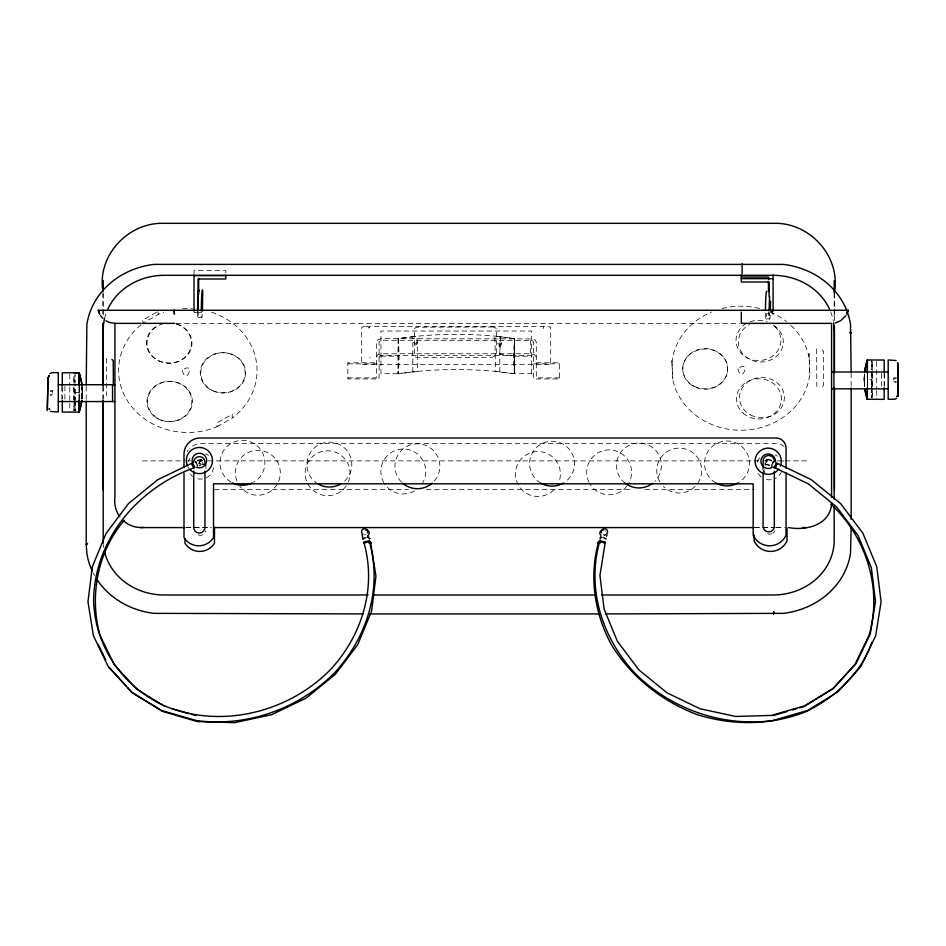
<?xml version="1.0" encoding="UTF-8"?>
<svg xmlns="http://www.w3.org/2000/svg" width="946" height="946" viewBox="0 0 946 946"><rect width="100%" height="100%" fill="white"/><g stroke="black" fill="none" stroke-linecap="round" stroke-linejoin="round"><path stroke-width="0.71" stroke-dasharray="4.73 3.55" d="M412.811 371.967L412.823 336.8L417.044 336.327L417.777 371.459L398.077 373.812L398.089 338.644L412.823 336.8M499.807 371.884L499.831 336.658L494.853 336.149L495.586 371.411L514.541 373.717L531.687 373.705M531.687 373.8L531.687 331.029L380.942 331.029L380.942 373.705L398.337 373.705A184.967 82.243 0 0 1 495.586 371.423L514.553 373.705L514.565 338.502L495.586 336.208A184.967 82.243 0 0 0 398.337 338.514L398.231 373.705M809.811 373.623L809.019 353.698L809.811 373.623A69.235 62.01 0 0 1 743.863 430.17A69.235 62.01 0 0 1 672.653 378.979L671.92 360.556L672.653 378.979M74.971 410.682L74.982 403.658M74.982 402.251L75.018 384.017M75.03 372.783L75.018 382.61L75.041 375.491M79.121 386.713L79.133 399.449L79.145 386.819M867.281 373.989L867.293 386.725L867.364 373.989M871.408 388.026L871.396 397.852L871.479 379.713L867.34 379.713M871.408 386.618L871.432 371.187M871.443 361.36L871.432 369.78L871.455 360.059M73.835 410.836L73.859 403.055M73.871 399.827L73.918 386.926M73.93 383.378L73.965 375.432M872.46 397.935L872.496 388.664M872.508 385.117L872.543 372.216M872.555 368.987L872.579 363.702M864.159 379.689L864.384 374.06A59.693 57.198 -90 0 0 864.538 386.37L864.419 374.108A59.693 57.198 -90 0 0 864.455 386.323M500.659 336.764L499.819 354.265L514.553 356.11M514.399 341.813L514.565 338.502L499.831 336.658M398.231 371.34L398.077 373.812L398.798 366.197A59.693 15.302 82.4 0 0 398.372 341.813L398.231 338.538M81.935 398.94L82.101 386.784A59.693 57.198 90 0 1 82.054 397.982M864.514 374.214L864.62 386.476M81.947 398.089L81.971 386.938M864.467 373.954L864.538 386.216M82.042 397.982L82.006 386.678M198.684 463.788L198.979 462.464M376.473 357.02L378.045 354.703L381.841 353.745L530.718 353.745L534.667 354.75L536.311 357.162M379.074 357.068L379.89 355.826L381.924 355.329L530.635 355.329L532.835 355.873L533.71 357.21M369.827 357.789L369.827 357.02M202.669 462.452L202.03 463.706M199.724 461.802L200.375 460.548A3.098 3.098 0 0 1 200.93 460.075M199.772 461.861L200.978 460.146L200.434 460.631M764.947 462.464L767.75 460.879M822.713 386.701L823.682 384.123L823.576 351.321L822.145 349.949M604.6 535.625L605.204 535.081A3.075 3.075 0 0 0 605.629 534.407M106.342 358.463L106.52 395.877M816.635 348.968L816.812 386.382M603.891 535.992L605.511 534.703A3.075 3.075 0 0 1 603.158 534.585M156.433 312.322L142.468 320.304L143.319 322.964L158.561 314.273A69.235 62.01 0 0 1 163.682 312.346M217.072 426.67L232.314 417.978L232.219 414.182L216.977 422.874L217.072 426.67A69.235 62.01 0 0 1 130.241 404.912A69.235 62.01 0 0 1 141.06 324.738M200.576 459.768L201.238 459.437A3.098 3.098 0 0 0 200.032 460.253M199.949 461.4L202.054 460.879M202.964 464.226L203.615 463.895A3.098 3.098 0 0 1 202.255 464.403M199.89 459.721L201.321 459.283M199.807 459.543L201.214 459.709M201.876 464.711L202.598 464.711A3.098 3.098 0 0 0 203.307 464.533M194.013 312.511L198.021 312.511M772.149 313.836L772.232 312.085M768.613 311.79L769.098 315.538L773.095 315.538L773.095 313.043M176.275 323.366L739.772 323.366M536.311 362.791L559.464 362.791L559.464 378.932L533.603 378.932L533.603 341.601L531.865 340.394L381.486 340.264L379.074 341.991L379.074 378.932L347.856 378.932L347.856 362.791L376.473 362.791M380.942 356.122L398.231 356.122M514.399 356.193L531.687 356.193M347.856 363.843L379.074 363.843M533.603 363.843L559.464 363.843M347.856 377.88L376.473 377.88L376.52 341.506L378.045 339.626L381.841 338.668L532.858 338.928L535.152 339.992L536.311 342.074L536.311 377.88L559.464 377.88M896.3 377.738L893.804 377.738L893.804 382.551L896.3 382.551M893.804 378.814L896.3 378.814M893.804 381.475L896.3 381.475M50.185 390.462L52.68 390.462L52.68 395.274L50.185 395.274M50.185 391.538L52.68 391.538M79.145 392.436L75.006 392.436L75.077 399.449L75.053 383.91M50.185 394.198L52.68 394.198M142.598 460.879L184.99 460.879M186.185 460.879L190.607 460.879M199.239 460.879L202.409 460.879M208.096 460.879L753.276 460.879M754.116 460.879L759.768 460.879M764.782 460.879L767.265 460.879M776.985 460.879L779.835 460.879M780.107 460.879L784.045 460.879M785.275 460.879L806.914 460.879M214.482 489.449L408.518 489.449M426.256 489.449L633.193 489.449M645.018 489.449L754.139 489.449M186.114 527.324L211.206 527.324M754.47 527.324L774.36 527.324M775.578 527.324L783.122 527.324M185.984 527.584L211.088 527.584M754.589 527.584L774.798 527.584M776.122 527.584L784.683 527.584M766.532 459.177L767.253 459.177M765.964 318.849L769.701 318.944M198.104 317.549L201.841 317.643M765.775 464.533L765.125 464.19A3.098 3.098 0 0 0 766.485 464.711M765.054 464.273L766 464.935M766.083 465.515L765.125 464.451M200.162 463.788L199.712 462.547A2.33 2.33 0 0 0 200.114 463.717M157.71 311.601L158.561 314.273M766.402 462.452L766.355 461.766A2.306 2.27 -66.3 0 1 767.277 460.052M514.257 371.376L514.399 373.8L514.399 338.573M82.184 388.901L82.03 399.046A59.693 57.198 -90 0 0 82.125 386.772M75.089 400.856L75.195 410.682M872.519 361.384L872.555 370.655M872.567 374.202L872.614 387.103M872.614 390.331L872.638 395.617M73.906 376.425L73.918 381.711M73.942 387.931L73.989 400.205M73.989 401.388L74.025 410.659M871.467 371.293L871.503 397.959M867.328 374.096L867.352 386.725L867.34 373.162M79.192 386.713L79.18 399.449M75.077 400.749L75.089 410.576M884.628 373.398L884.628 386.027M884.179 373.162L884.179 386.264M881.589 373.398L881.589 386.027M876.694 361.514L876.694 389.173M876.694 390.627L876.694 399.354M851.152 373.138L851.152 386.429M834.443 292.562L834.443 320.505M834.171 293.603L834.171 311.376M834.171 312.535L834.171 320.197M769.098 312.618L769.098 315.538M764.072 469.145L764.072 472.089M543.465 326.843L543.465 328.522M530.635 340.253L530.635 355.329M514.553 373.705L514.553 338.514L513.844 348.234A59.693 15.302 -82.4 0 0 514.257 371.376M225.822 272.886L225.822 270.651L194.013 270.651L194.013 273.595M205.921 464.415L205.921 468.838M103.197 293.603L103.197 315.787M103.197 386.37L103.197 399.129M102.937 292.562L102.937 316.094M102.937 386.678L102.937 398.443M86.216 386.429L86.216 399.72M69.791 374.238L69.791 385.885M69.791 387.34L69.791 401.896M69.791 403.351L69.791 412.078M64.896 386.122L64.896 400.158M62.306 387.34L62.306 398.987M61.857 386.122L61.857 400.158M231.202 482.235A22.456 22.456 0 0 1 225.231 448.357A22.456 22.456 0 0 1 259.63 448.357A22.456 22.456 0 0 1 253.658 482.235M715.767 482.862A22.456 22.456 0 0 1 709.476 449.362A22.456 22.456 0 0 1 743.544 448.25A22.456 22.456 0 0 1 739.465 482.093M318.128 484.021A22.456 22.456 0 0 1 311.541 450.911A22.456 22.456 0 0 1 345.231 448.7A22.456 22.456 0 0 1 343.02 482.389M625.282 483.3A22.456 22.456 0 0 1 621.747 451.053A22.456 22.456 0 0 1 654.124 448.924A22.456 22.456 0 0 1 654.833 481.36M540.805 483.146A22.456 22.456 0 0 1 534.514 449.646A22.456 22.456 0 0 1 568.581 448.534A22.456 22.456 0 0 1 564.49 482.377M401.518 482.129A22.456 22.456 0 0 1 401.175 450.722A22.456 22.456 0 0 1 432.559 449.705A22.456 22.456 0 0 1 434.273 481.065M383.851 482.697A22.456 22.456 0 0 1 403.303 449.007A22.456 22.456 0 0 1 422.744 482.697M414.525 490.915A22.456 22.456 0 0 1 384.62 483.938M236.949 480.958A22.456 22.456 0 0 1 259.239 450.343A22.456 22.456 0 0 1 277.568 483.489A22.456 22.456 0 0 1 239.787 486.09M659.776 481.786A22.456 22.456 0 0 1 665.949 452.448A22.456 22.456 0 0 1 695.771 455.393A22.456 22.456 0 0 1 696.09 485.369M695.097 486.433A22.456 22.456 0 0 1 663.347 486.433M589.003 482.271A22.456 22.456 0 0 1 609.863 449.894A22.456 22.456 0 0 1 628.582 483.572M626.95 486.008A22.456 22.456 0 0 1 589.689 483.572M346.271 485.724A22.456 22.456 0 0 1 308.16 484.482A22.456 22.456 0 0 1 326.134 450.84A22.456 22.456 0 0 1 348.341 481.845M553.812 489.898A22.456 22.456 0 0 1 517.19 482.614A22.456 22.456 0 0 1 537.931 451.561A22.456 22.456 0 0 1 558.684 482.614M103.729 547.427A61.076 54.702 0 0 1 103.386 544.577M104.533 318.636A61.076 54.702 0 0 1 106.709 311.754M830.671 311.754A61.076 54.702 0 0 1 833.426 321.463M94.565 575.535A78.092 69.945 0 0 1 93.299 573.17M765.456 313.292A13.847 0.71 -88.5 0 0 766.579 313.741L770.316 313.836A13.847 0.71 -88.5 0 1 769.193 313.386M197.596 311.991A13.847 0.71 -88.5 0 0 198.719 312.44L202.444 312.535A13.847 0.71 -88.5 0 1 201.332 312.085M211.49 312.204A69.235 62.01 0 0 1 232.314 417.978M182.696 308.633A69.235 62.01 0 0 1 192.476 308.597M176.725 324.029A22.456 20.114 0 0 1 187.615 354.975A22.456 20.114 0 0 1 151.395 354.975A22.456 20.114 0 0 1 162.298 324.029M671.873 362.803A69.235 62.01 0 0 1 711.581 312.014M722.035 308.538A69.235 62.01 0 0 1 763.209 309.531M770.079 312.003A69.235 62.01 0 0 1 786.481 321.581M790.868 325.341A69.235 62.01 0 0 1 809.019 357.446M773.296 325.199A22.456 20.114 0 0 1 777.387 355.507A22.456 20.114 0 0 1 743.32 354.514A22.456 20.114 0 0 1 749.61 324.502M774.36 326.216A22.456 20.114 0 0 1 773.284 355.566A22.456 20.114 0 0 1 740.671 352.681A22.456 20.114 0 0 1 746.016 323.709M749.894 321.853A22.456 20.114 0 0 1 767.076 321.853M176.169 323.958A22.456 20.114 0 0 1 187.899 353.816A22.456 20.114 0 0 1 152.744 356.914A22.456 20.114 0 0 1 157.734 325.59M784.08 446.583A10.028 10.028 0 0 0 776.997 443.639L201.108 443.639A16.141 16.141 0 0 0 189.697 448.369M187.131 451.715A16.141 16.141 0 0 1 188.301 449.953M774.916 530.741A5.711 5.711 0 0 1 773.343 532.835M772.232 533.556A5.711 5.711 0 0 1 767.135 533.556M205.921 530.635A5.711 5.711 0 0 1 205.53 531.9M202.858 534.715A5.711 5.711 0 0 1 197.761 534.715M189.117 468.648A13.102 13.102 0 0 1 187.864 466.733M213.595 467.549A13.102 13.102 0 0 1 205.755 478.037M202.456 478.972A13.102 13.102 0 0 1 195.727 478.168M192.748 476.5A13.102 13.102 0 0 1 190.3 474.112M188.42 461.151A13.102 13.102 0 0 1 190.087 458.171M205.436 453.844A13.102 13.102 0 0 1 208.427 455.511M764.995 472.562A7.32 7.32 0 0 1 762.653 469.594M764.841 460.95A7.32 7.32 0 0 1 766.485 459.981M781.538 471.557A13.102 13.102 0 0 1 774.538 478.735M771.25 479.669A13.102 13.102 0 0 1 765.586 479.244M761.53 477.198A13.102 13.102 0 0 1 757.332 471.865M757.214 461.849A13.102 13.102 0 0 1 760.407 457.155M775.271 455.002A13.102 13.102 0 0 1 777.21 456.209M604.837 530.753A3.075 3.075 0 0 1 605.369 531.345M201.805 460.052A2.306 2.27 66.3 0 1 202.278 460.525M199.783 463.422A2.318 2.318 0 0 1 199.334 462.18M365.925 534.585A3.075 3.075 0 0 1 364.352 534.868M182.318 370.383C186.126 387.257 196.189 359.787 182.318 370.383M417.103 341.813C416.654 345.976 411.865 340.312 413.355 343.469C413.804 346.626 418.593 344.663 417.103 341.813M501.214 342.771C500.777 346.945 495.988 341.27 497.478 344.439C497.915 347.596 502.704 345.621 501.214 342.771M737.833 368.774C741.652 385.649 751.703 358.191 737.833 368.774M369.732 327.612L368.68 327.884L369.732 327.612M365.05 326.394L361.703 327.257L361.703 364.529L550.69 364.529L550.69 327.257L547.71 326.394L365.05 326.394M493.233 327.009L417.683 327.198A2.992 2.755 0 0 0 414.36 329.787L414.443 354.951A3.075 2.826 0 0 0 417.848 357.529L490.844 357.34A5.842 5.38 0 0 0 496.674 351.947L496.603 330.083A3.358 3.086 0 0 0 493.233 327.009M767.123 459.259L766.39 459.259L767.135 459.248M766.78 459.555L766.059 459.555L767.502 459.732A3.098 3.098 0 0 0 766.78 459.555M766.118 464.226L764.9 463.41A3.098 3.098 0 0 0 766.118 464.226M154.068 415.755A22.456 20.114 0 0 0 191.636 406.733A22.456 20.114 0 0 0 164.131 382.101A22.456 20.114 0 0 0 154.068 415.755M212.01 390.249A22.456 20.114 0 0 0 245.688 372.83A22.456 20.114 0 0 0 212.01 355.412A22.456 20.114 0 0 0 212.01 390.249M750.71 415.022A22.456 20.114 0 0 0 784.388 397.604A22.456 20.114 0 0 0 750.71 380.186A22.456 20.114 0 0 0 750.71 415.022M693.974 386.134A22.456 20.114 0 0 0 727.651 368.715A22.456 20.114 0 0 0 693.974 351.297A22.456 20.114 0 0 0 693.974 386.134M689.327 383.355A22.456 20.114 0 0 0 726.895 374.344A22.456 20.114 0 0 0 699.39 349.701A22.456 20.114 0 0 0 689.327 383.355M743.048 413.106A22.456 20.114 0 0 0 780.616 404.096A22.456 20.114 0 0 0 753.111 379.464A22.456 20.114 0 0 0 743.048 413.106M206.807 386.985A22.456 20.114 0 0 0 244.375 377.974A22.456 20.114 0 0 0 216.871 353.343A22.456 20.114 0 0 0 206.807 386.985M158.171 418.877A22.456 20.114 0 0 0 191.849 401.459A22.456 20.114 0 0 0 158.171 384.041A22.456 20.114 0 0 0 158.171 418.877"/><path stroke-width="1.42" d="M79.097 400.749L79.121 412.078L62.306 412.078L62.306 400.442M79.121 385.318L79.145 372.689L81.557 382.373A59.693 57.198 -90 0 1 82.006 385.672M867.293 388.132L867.281 399.354L866.311 396.173A59.693 57.198 -90 0 1 864.904 389.646M867.316 372.689L867.34 360.059L867.34 371.707M47.3 409.985L48.033 377.158L47.3 410.115M831.7 502.811C830.635 524.758 806.95 530.978 788.668 527.584M776.879 464.25C777.588 461.116 775.306 471.451 774.183 467.111M598.499 542.413C588.932 576.847 594.526 613.245 611.293 644.522C631.218 677.029 661.786 701.353 697.403 714.679C733.079 725.842 771.605 725.511 806.441 711.463C835.897 697.013 861.061 673.339 872.07 641.896M599.752 541.337C586.331 588.566 602.058 637.758 634.849 673.174C670.761 708.98 722.318 727.261 772.752 720.556L807.577 710.458L837.612 692.046L860.825 666.575L875.665 635.771L881.093 601.739L876.765 566.784L862.953 533.319L840.604 503.591L811.254 479.646L777.222 463.268M605.227 542.46L599.941 575.523L604.116 609.106L617.383 641.293L638.869 669.863L667.084 692.886L700.123 708.779L735.716 716.465L771.451 715.424L804.845 705.74L833.698 688.049L856.024 663.56L870.273 633.95L875.499 601.242L871.337 567.647L858.057 535.471L836.583 506.902L808.369 483.891L775.282 467.963M193.835 468.317L191.731 463.706M606.658 536.264L607.001 534.774M770.541 301.124L770.316 310.903M602.105 537.387L600.249 537.032L601.278 537.635M884.179 371.707L884.179 360.059L867.305 359.965L864.928 369.65A59.693 57.198 -90 0 0 864.609 371.837M848.207 310.276L846.93 313.836L848.207 310.276L98.278 310.276L99.567 313.836L98.278 310.276M79.204 412.078L81.498 402.393A59.693 57.198 90 0 0 81.817 400.193A59.693 57.198 -90 0 1 80.162 408.897L79.121 412.078L79.145 400.442M867.34 359.965L866.37 363.146A59.693 57.198 -90 0 0 864.644 371.884M773.367 462.275L773.532 461.565L772.539 463.221L772.882 462.7M774.041 467.336L776.631 463.067L776.228 463.658M772.019 464.439L771.617 465.905M845.984 315.491L840.639 320.789L835.413 322.953M124.174 520.477C97.568 551.553 89.231 595.732 99.886 634.943L114.135 664.506L136.461 688.995L164.072 705.929M49.913 373.658L51.794 372.629L58.285 372.677L58.285 411.971L50.292 411.404M896.572 398.349L894.798 399.259L888.188 399.247L888.188 359.953L896.134 360.556M805.011 705.929L832.622 688.995L854.948 664.506L869.185 634.943C882.535 588.424 866.11 536.701 830.931 504.23M368.325 537.423L368.834 537.032L366.977 537.387M191.861 463.268L157.816 479.646L128.467 503.591L106.129 533.319L92.318 566.784L87.978 601.739L93.418 635.771L108.246 666.575L131.47 692.046L161.494 710.458L196.33 720.556C246.752 727.261 298.321 708.98 334.222 673.174C367.024 637.758 382.752 588.566 369.33 541.337M193.8 467.963C137.572 488.148 93.961 540.107 93.583 601.242C95.321 647.265 122.684 686.453 164.237 705.74C220.536 729.271 287.832 712.776 330.213 669.863C361.88 635.901 376.934 587.797 363.855 542.46M197.064 464.439L197.466 465.905M197.596 460.655L198.849 460.123M199.606 465.361L200.753 464.864M365.44 537.742L363.004 538.735L363.666 538.794M773.095 715.602L787.025 711.546M792.606 709.938L796.78 708.72M799.571 707.904L803.757 706.697M369.2 538.771L370.099 538.475L369.2 538.463M364.517 543.524C362.223 543.17 371.778 540.887 369.177 541.833M369.543 540.757L363.796 541.928M369.046 543.276L370.442 543.158L369.803 541.703L369.07 541.822M122.401 519.839C127.911 525.243 135.786 528.235 143.496 527.407M598.582 542.898L597.801 542.945L598.487 541.49M194.013 275.641L225.822 275.641M741.286 277.024L768.448 277.024L768.767 279.519M741.286 278.656L773.095 278.656M769.606 310.536L773.095 310.536M105.869 320.789L109.298 322.42L114.88 323.366L174.797 323.366M831.664 323.366L741.321 323.366L741.321 312.085M831.558 371.991L888.188 371.991M73.894 372.689L79.18 372.689L80.126 375.917A59.693 57.198 90 0 1 81.971 385.72M79.168 372.783L62.306 372.783L62.306 385.885M58.285 384.715L114.927 384.715M831.558 388.83L888.188 388.83M867.246 399.259L884.179 399.354L884.179 387.718M58.285 401.553L114.927 401.553M140.777 527.584L184.505 527.584M214.044 527.584L753.111 527.584M368.195 594.987L164.273 594.987A61.076 54.702 0 0 1 104.533 551.66M372.629 594.987L595.767 594.987M601.68 594.987L773.095 594.987A61.076 54.702 0 0 0 834.171 540.284L834.171 506.465M363.087 613.919L154.08 613.363A78.092 69.945 0 0 1 96.646 578.987M368.999 613.919L599.386 613.919M605.298 613.919L783.288 613.363A78.092 69.945 0 0 0 850.525 553.138L851.152 528.258M802.977 527.407L805.696 527.584M600.036 543.276L598.641 543.158L599.279 541.703L600 541.822C597.092 540.875 606.894 543.17 604.553 543.524M605.416 538.794L606.079 538.735L603.643 537.742M600.462 540.946L599.35 540.722L605.05 541.881M599.87 538.771L600.509 538.901M172.29 708.72L189.023 713.568M191.802 714.384L195.988 715.602M768.412 459.46L771.475 460.655M767.36 464.498L769.476 465.361M111.853 359.445L113.26 360.532L113.354 385.057M362.862 534.336L362.271 533.792A3.075 3.075 0 0 1 362.259 529.843A3.075 3.075 0 0 1 366.137 529.145A3.075 3.075 0 0 1 367.509 532.846M192.476 463.162L195.03 467.336M109.369 667.557L125.83 685.614M127.757 687.73L132.594 693.04L162.629 711.463L197.43 721.562L234.62 722.661L271.668 714.679L306.055 698.16L335.428 674.226L357.789 644.522L371.612 611.057L375.952 576.126L370.572 542.413M102.889 318.447L100.501 315.491M119.752 516.729C115.755 511.183 114.005 504.159 114.927 497.383L114.927 323.366M196.2 462.7L196.531 463.233L195.538 461.565L195.716 462.275M98.254 644.463L105.668 659.859M370.288 541.573L371.376 542.98L370.489 542.874M363.146 539.326L362.082 534.774M864.987 389.669L867.364 399.354L867.34 387.718M79.18 372.689L79.18 375.491M79.228 409.169L79.228 411.971M851.152 371.66L850.525 324.608A78.092 69.945 0 0 0 783.288 264.395L154.08 264.395A78.092 69.945 0 0 0 86.855 324.608L86.216 384.951M851.152 387.907L851.152 519.389M834.443 292.562C840.994 256.307 809.433 221.778 773.059 223.339L164.308 223.339C128.632 221.837 96.918 255.266 102.937 291.096M834.443 326.382L834.443 371.967M834.443 388.144L834.443 489.614M834.171 280.501L834.171 292.255M834.171 325.649L834.171 372.653M834.171 387.836L834.171 499.11M833.934 371.991L833.934 388.83M831.558 323.366L831.558 497.383M787.025 527.809L787.025 540.899A18.104 18.104 0 0 1 754.139 540.899L754.139 535.022M786.055 468.388L786.055 448.037A10.028 10.028 0 0 0 776.027 438.01L200.138 438.01A16.141 16.141 0 0 0 183.997 454.151L183.997 467.324M786.055 472.752L786.055 535.259A18.104 18.104 0 0 1 753.17 535.259L753.17 483.808L213.512 483.808L213.512 537.6A17.395 17.395 0 0 1 183.997 537.6L183.997 473.177M774.325 471.38L774.325 527.289A5.711 5.711 0 0 1 763.103 527.289L763.103 472.846M773.095 274.919L773.095 311.104M769.098 296.583L769.098 282.014L741.286 282.014L741.286 274.789M768.448 281.4L768.448 291.593M763.103 468.436L763.103 461.08A5.617 5.617 0 0 1 768.708 455.464A5.617 5.617 0 0 1 774.325 461.08M742.125 263.816L742.125 273.607M225.822 275.251L225.822 278.987L198.021 278.987L198.021 311.057M214.482 527.241L214.482 543.24A17.395 17.395 0 0 1 184.967 543.24L184.967 538.842M204.951 465.184L204.951 462.239A5.617 5.617 0 0 0 199.334 456.622A5.617 5.617 0 0 0 193.729 462.239M204.951 471.061L204.951 528.447A5.711 5.711 0 0 1 193.729 528.447L193.729 471.061M202.444 311.068L202.728 291.202A13.847 0.71 -88.5 0 0 201.805 294.774A13.847 0.71 -88.5 0 0 201.321 311.092M198.672 278.372L198.672 294.407M194.013 275.073L194.013 311.258M112.55 384.715L112.55 401.553M103.197 280.501L103.197 290.789M103.197 324.182L103.197 385.885M103.197 400.596L103.197 540.284A61.076 54.702 0 0 0 103.28 543.146M102.937 323.437L102.937 385.199M102.937 399.91L102.937 489.614M86.216 401.199L86.216 544.506L86.855 553.138A78.092 69.945 0 0 0 92.129 570.781M79.145 372.783L79.145 385.885M738.223 482.862A22.456 22.456 0 0 1 715.767 482.862M340.584 484.021A22.456 22.456 0 0 1 318.128 484.021M652.622 483.3A22.456 22.456 0 0 1 625.282 483.3M563.248 483.146A22.456 22.456 0 0 1 540.805 483.146M252.357 482.921A22.456 22.456 0 0 1 232.491 482.921M432.204 483.134A22.456 22.456 0 0 1 402.582 483.134M103.197 330.012A61.076 54.702 0 0 1 104.533 318.636M107.844 309.082A61.076 54.702 0 0 1 164.273 275.31L773.095 275.31A61.076 54.702 0 0 1 829.524 309.082M833.651 322.87A61.076 54.702 0 0 1 834.171 330.012M765.444 310.122A13.847 0.71 -88.5 0 1 766.698 291.403M769.181 310.229A13.847 0.71 -88.5 0 1 769.642 296.536M197.584 310.998A13.847 0.71 -88.5 0 1 198.069 294.679A13.847 0.71 -88.5 0 1 198.991 291.108M192.677 463.422A7.32 7.32 0 0 1 198.353 453.3A7.32 7.32 0 0 1 206.666 461.4A7.32 7.32 0 0 1 196.685 467.336M187.367 465.704A13.102 13.102 0 0 1 199.429 447.446A13.102 13.102 0 0 1 211.419 465.751A13.102 13.102 0 0 1 189.862 469.512M772.716 466.981A7.32 7.32 0 0 1 761.471 464.119A7.32 7.32 0 0 1 767.147 453.997A7.32 7.32 0 0 1 775.46 462.097M778.688 469.074A13.102 13.102 0 0 1 756.646 467.43A13.102 13.102 0 0 1 767.454 448.156A13.102 13.102 0 0 1 780.355 466.094M601.573 532.846A3.075 3.075 0 0 1 602.933 529.145A3.075 3.075 0 0 1 606.824 529.843A3.075 3.075 0 0 1 606.812 533.792M600.864 535.448A3.075 3.075 0 0 1 603.394 530.079M365.688 530.079A3.075 3.075 0 0 1 367.533 535.874M897.707 395.759L898.18 396.551L898.215 363.607L897.707 395.759M772.232 310.276L772.196 312.085L772.232 310.276M48.885 375.538L48.932 376.425L48.885 375.538M897.624 363.276L897.553 362.625L897.624 363.276M49.263 408.755L49.582 409.275L49.263 408.755M897.222 396.031L896.903 396.551L897.222 396.031M86.772 543.962L86.216 544.506L87.54 543.418L86.784 543.985M773.651 611.731L773.651 613.919L773.651 611.731M174.336 313.836L174.253 310.276L174.336 313.836M850.596 332.755L849.839 332.306L851.152 333.24L850.596 332.72"/></g></svg>
